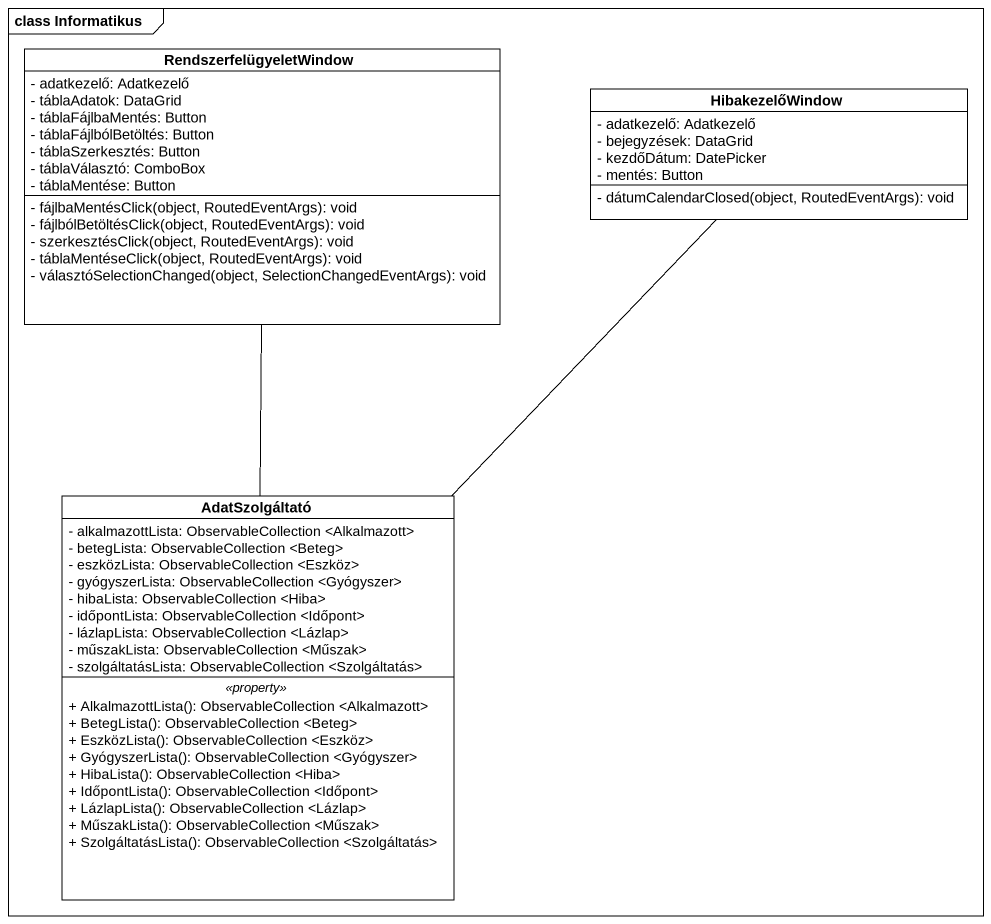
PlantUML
@startuml
mainframe class Informatikus
hide circle
hide empty members
skinparam classAttributeIconSize 0
class RendszerfelügyeletWindow {
  - adatkezelő: Adatkezelő
  - táblaAdatok: DataGrid
  - táblaFájlbaMentés: Button
  - táblaFájlbólBetöltés: Button
  - táblaSzerkesztés: Button
  - táblaVálasztó: ComboBox
  - táblaMentése: Button
  - fájlbaMentésClick(object, RoutedEventArgs): void
  - fájlbólBetöltésClick(object, RoutedEventArgs): void
  - szerkesztésClick(object, RoutedEventArgs): void
  - táblaMentéseClick(object, RoutedEventArgs): void
  - választóSelectionChanged(object, SelectionChangedEventArgs): void
}
class HibakezelőWindow {
  - adatkezelő: Adatkezelő
  - bejegyzések: DataGrid
  - kezdőDátum: DatePicker
  - mentés: Button
  - dátumCalendarClosed(object, RoutedEventArgs): void
}
class AdatSzolgáltató {
  - alkalmazottLista: ObservableCollection <Alkalmazott>
  - betegLista: ObservableCollection <Beteg>
  - eszközLista: ObservableCollection <Eszköz>
  - gyógyszerLista: ObservableCollection <Gyógyszer>
  - hibaLista: ObservableCollection <Hiba>
  - időpontLista: ObservableCollection <Időpont>
  - lázlapLista: ObservableCollection <Lázlap>
  - műszakLista: ObservableCollection <Műszak>
  - szolgáltatásLista: ObservableCollection <Szolgáltatás>
  .. <<property>> ..
  + AlkalmazottLista(): ObservableCollection <Alkalmazott>
  + BetegLista(): ObservableCollection <Beteg>
  + EszközLista(): ObservableCollection <Eszköz>
  + GyógyszerLista(): ObservableCollection <Gyógyszer>
  + HibaLista(): ObservableCollection <Hiba>
  + IdőpontLista(): ObservableCollection <Időpont>
  + LázlapLista(): ObservableCollection <Lázlap>
  + MűszakLista(): ObservableCollection <Műszak>
  + SzolgáltatásLista(): ObservableCollection <Szolgáltatás>
}
RendszerfelügyeletWindow -- AdatSzolgáltató
HibakezelőWindow -- AdatSzolgáltató
@enduml
